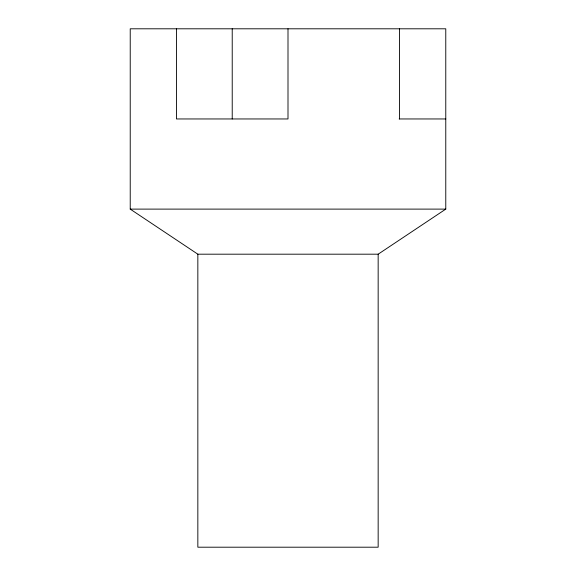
<?xml version="1.0" encoding="UTF-8"?>
<svg xmlns="http://www.w3.org/2000/svg" width="576" height="576" viewBox="0 0 576 576"><rect width="100%" height="100%" fill="white"/><g stroke="black" fill="none" stroke-linecap="round" stroke-linejoin="round"><path stroke-width="0.86" d="M378.158 254.189L445.774 209.11L445.774 28.8L130.226 28.8L130.226 209.11L197.842 254.189L378.158 254.189L378.158 547.2L197.842 547.2L197.842 254.189M399.161 118.958L445.774 118.958M130.226 209.11L445.774 209.11M399.564 28.8L399.564 118.958M288 28.8L288 118.958L176.436 118.958L176.436 28.8M232.222 28.8L232.222 118.958"/></g></svg>
